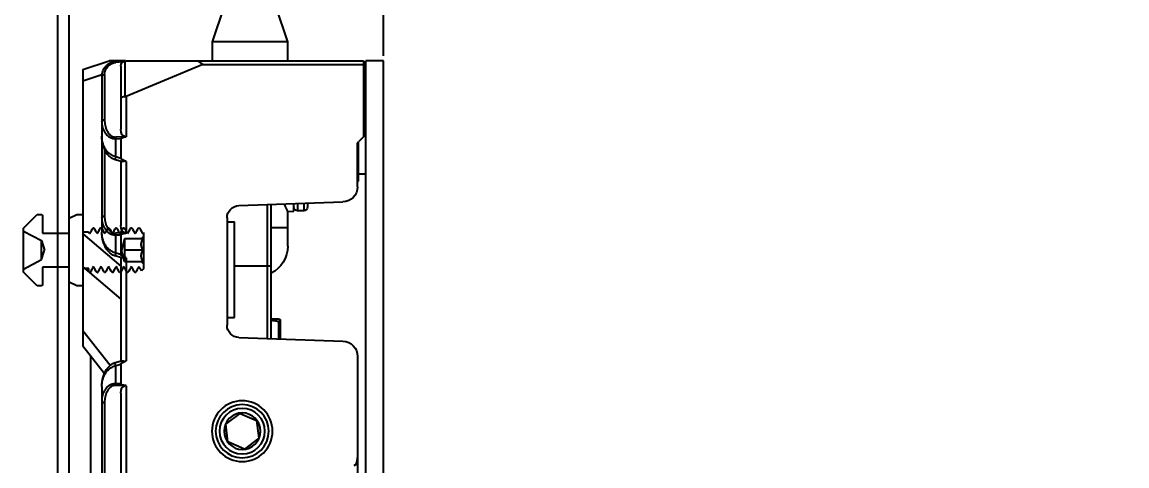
# Model space of a CAD drawing. Header units: millimetres. Extents: x 620 to 19791, y 2539 to 6969.
# Drawn here: x 18940.7 to 19086.3, y 5430.7 to 5489.1 of the extents above; entities that cross this region are included whole.
import ezdxf

# ---------------------------------------------------------------- set-up
doc = ezdxf.new("R2010")
doc.units = ezdxf.units.MM
doc.layers.add('02___PRT_ALL_AXES', color=7, linetype='Continuous')
doc.layers.add('1轮廓线', color=7, linetype='Continuous', lineweight=25)
doc.styles.get("Standard").update_dxf_attribs({"font": 'arial.ttf'})
doc.dimstyles.new('ISO-25', dxfattribs={"dimtxt": 15, "dimasz": 10, "dimexe": 1.25, "dimexo": 0.625, "dimtad": 1, "dimtxsty": 'Standard', "dimcen": 2.5, "dimadec": 0, "dimazin": 0, "dimtfac": 1, "dimtmove": 0, "dimatfit": 3, "dimfxl": 1, "dimarcsym": 0})

# ---------------------------------------------------------------- blocks, each defined once
blk = doc.blocks.new('ETYFHGJM')
at = {"color": 7, "linetype": 'Continuous'}
for p, q in [((11695.24, 4175.07), (11693.65, 4170.41)), ((11702.02, 4175.07), (11703.6, 4170.41)), ((11693.65, 4170.41), (11703.6, 4170.41)), ((11681.03, 3999.16), (11681.03, 4167.91)), ((11681.03, 4167.91), (11683.33, 4167.91)), ((11683.33, 3999.16), (11683.33, 4167.91)), ((11683.63, 4167.91), (11683.63, 4157.91)), ((11714.93, 4167.91), (11683.63, 4167.91)), ((11704.83, 4167.41), (11683.63, 4167.41)), ((11705.5, 4167.91), (11704.83, 4167.41)), ((11704.83, 4167.41), (11714.93, 4163.21)), ((11715, 4167.91), (11715.63, 4167.91)), ((11715.08, 4167.9), (11715.08, 4163.17)), ((11715.38, 4167.75), (11716.3, 4167.67)), ((11715.63, 4167.91), (11717.16, 4167.87)), ((11715.63, 4167.91), (11716.3, 4167.85)), ((11715.63, 4167.21), (11715.63, 4158.88)), ((11720.63, 4166.73), (11717.16, 4167.87)), ((11683.63, 4166.98), (11683.33, 4166.98)), ((11717.76, 4166.08), (11717.76, 4160.13)), ((11720.63, 4165.26), (11718.11, 4166.09)), ((11718.13, 4165.86), (11718.13, 4145.34)), ((11720.63, 4166.73), (11720.63, 4130.39)), ((11683.63, 4164.48), (11683.33, 4164.48)), ((11714.93, 4163.21), (11714.93, 4157.9)), ((11683.63, 4158.98), (11683.33, 4158.98)), ((11683.63, 4157.91), (11684.28, 4157.26)), ((11684.33, 4152.04), (11684.33, 4157.21)), ((11715.06, 4157.9), (11716.3, 4157.86)), ((11715.63, 4157.67), (11715.63, 4155.06)), ((11716.3, 4157.65), (11715.63, 4157.67)), ((11716.3, 4155.26), (11716.3, 4157.65)), ((11684.43, 4151.32), (11684.43, 4156.91)), ((11717.76, 4156.25), (11717.76, 4147.47)), ((11714.93, 4154.63), (11714.93, 4145.24)), ((11715.55, 4154.63), (11716.38, 4154.88)), ((11715.63, 4155.06), (11716.3, 4155.26)), ((11715.63, 4154.65), (11715.63, 4146.23)), ((11684.33, 4153.04), (11683.33, 4153.04)), ((11684.43, 4152.04), (11684.33, 4152.04)), ((11700.08, 4148.84), (11686.36, 4149.32)), ((11691.03, 4149.16), (11691.03, 4148.66)), ((11691.53, 4149.14), (11691.53, 4148.16)), ((11692.33, 4149.11), (11692.33, 4148.16)), ((11695.83, 4131.34), (11695.83, 4148.99)), ((11696.32, 4131.36), (11696.32, 4148.97)), ((11693.63, 4143.51), (11693.63, 4148.07)), ((11701.63, 4147.24), (11701.63, 4133.09)), ((11693.63, 4145.91), (11695.83, 4145.91)), ((11715.06, 4145.24), (11716.3, 4145.21)), ((11720.63, 4145.12), (11715.63, 4140.87)), ((11715.63, 4145.01), (11715.63, 4142.4)), ((11716.3, 4144.99), (11715.63, 4145.01)), ((11716.3, 4142.6), (11716.3, 4144.99)), ((11715.63, 4142.4), (11716.3, 4142.6)), ((11714.93, 4141.97), (11714.93, 4128.43)), ((11715.55, 4141.97), (11716.38, 4142.22)), ((11715.63, 4141.99), (11715.63, 4128.4)), ((11700.63, 4140.91), (11695.83, 4140.91)), ((11720.63, 4140.79), (11715.63, 4136.55)), ((11694.78, 4133.91), (11694.63, 4133.86)), ((11694.63, 4133.86), (11694.63, 4131.3)), ((11694.78, 4133.91), (11695.83, 4133.91)), ((11694.63, 4133.61), (11694.85, 4133.61)), ((11694.85, 4133.61), (11694.85, 4131.31)), ((11720.63, 4132.42), (11717.01, 4127.83)), ((11700.08, 4131.49), (11686.36, 4131.01)), ((11720.63, 4130.39), (11717.77, 4126.77)), ((11684.43, 4129.01), (11684.43, 4089.05)), ((11716.38, 4128.18), (11715.55, 4128.43)), ((11715.63, 4128), (11715.63, 4125.38)), ((11716.3, 4127.79), (11715.63, 4128)), ((11719.63, 4129.12), (11719.63, 3869.21)), ((11716.3, 4125.4), (11716.3, 4127.79)), ((11714.93, 4125.15), (11714.93, 4113.35)), ((11715.06, 4125.16), (11716.3, 4125.19)), ((11715.63, 4125.38), (11716.3, 4125.4)), ((11718.13, 4125.05), (11718.13, 3861.38)), ((11715.63, 4124.17), (11715.63, 4113.33)), ((11717.76, 4122.92), (11717.76, 4111.72)), ((11699.91, 4121.51), (11697.73, 4120.58)), ((11701.8, 4120.1), (11699.91, 4121.51)), ((11697.73, 4120.58), (11697.45, 4118.23)), ((11701.52, 4117.75), (11701.8, 4120.1)), ((11697.45, 4118.23), (11699.35, 4116.81)), ((11699.35, 4116.81), (11701.52, 4117.75))]:
    blk.add_line(p, q, dxfattribs=at)
for points in [[(11716.38, 4154.88), (11716.47, 4154.91), (11716.67, 4154.99), (11716.85, 4155.1), (11717.03, 4155.24), (11717.2, 4155.4), (11717.36, 4155.58), (11717.5, 4155.78), (11717.63, 4156), (11717.75, 4156.24), (11717.86, 4156.49), (11717.95, 4156.77), (11718.03, 4157.07), (11718.08, 4157.39), (11718.12, 4157.72), (11718.13, 4158)], [(11716.38, 4142.22), (11716.47, 4142.25), (11716.67, 4142.34), (11716.85, 4142.45), (11717.03, 4142.59), (11717.2, 4142.75), (11717.36, 4142.93), (11717.5, 4143.13), (11717.63, 4143.34), (11717.75, 4143.58), (11717.86, 4143.84), (11717.95, 4144.12), (11718.03, 4144.42), (11718.08, 4144.73), (11718.12, 4145.07), (11718.13, 4145.34)], [(11718.13, 4125.05), (11718.12, 4125.32), (11718.09, 4125.65), (11718.03, 4125.97), (11717.96, 4126.27), (11717.86, 4126.55), (11717.76, 4126.81), (11717.64, 4127.05), (11717.51, 4127.26), (11717.36, 4127.46), (11717.21, 4127.64), (11717.04, 4127.8), (11716.86, 4127.94), (11716.67, 4128.06), (11716.48, 4128.14), (11716.38, 4128.18)]]:
    blk.add_lwpolyline(points, dxfattribs=at)
for radius in [4, 3.5, 2.4]:
    blk.add_circle((11699.63, 4119.16), radius, dxfattribs=at)
for centre, radius, start, end in [((11714.93, 4167.21), 0.7, 0, 90), ((11716.13, 4165.86), 2, 0, 85), ((11716.16, 4166.08), 1.6, 0, 85), ((11683.93, 4156.91), 0.5, 0, 45), ((11686.43, 4151.32), 2, 180, 268), ((11691.53, 4148.66), 0.5, 180, 270), ((11692.33, 4148.66), 0.5, 270, 0), ((11700.03, 4147.24), 1.6, 0, 88), ((11697.63, 4143.51), 4, 180, 243.2273), ((11700.03, 4133.09), 1.6, 272, 0), ((11686.43, 4129.01), 2, 92, 180)]:
    blk.add_arc(centre, radius, start, end, dxfattribs=at)
for centre, major_axis, ratio, start_param, end_param in [((11714.93, 4164.3), (-0.27, 1.12), 0.575257, -3.540963, -3.320023), ((11714.93, 4159), (-0.12, 1.1), 0.625869, -3.120618, -1.741638), ((11711.04, 4157.78), (4.59, -0.12), 0.087128, 0.002222, 0.561803), ((11711.04, 4153.69), (4.59, 1.38), 0.083503, -0.58464, -0.025059), ((11714.93, 4146.34), (-0.12, 1.1), 0.625869, -3.120618, -1.741638), ((11711.04, 4145.13), (4.59, -0.12), 0.087128, 0.002222, 0.561803), ((11711.04, 4141.03), (4.59, 1.38), 0.083503, -0.58464, -0.025059), ((11711.04, 4129.36), (4.59, -1.38), 0.083503, 0.025059, 0.58464), ((11711.04, 4125.27), (4.59, 0.12), 0.087128, -0.561803, -0.002222), ((11714.93, 4124.06), (0.12, 1.1), 0.625869, -1.399955, -0.020975), ((11684.93, 4116.02), (0, -1.42), 0.352375, -1.570796, -0.030819)]:
    blk.add_ellipse(centre, major_axis=major_axis, ratio=ratio, start_param=start_param, end_param=end_param, dxfattribs=at)
for points, knots in [([(11716.3, 4167.85), (11716.3, 4167.85), (11716.3, 4167.85), (11716.3, 4167.85), (11716.3, 4167.85), (11716.3, 4167.85), (11716.31, 4167.84), (11716.31, 4167.82), (11716.31, 4167.8), (11716.31, 4167.78), (11716.3, 4167.75), (11716.3, 4167.71), (11716.3, 4167.68), (11716.3, 4167.67)], [0, 0, 0, 0, 0.007686, 0.013846, 0.021863, 0.043757, 0.073655, 0.157322, 0.271995, 0.415972, 0.58711, 0.782895, 1, 1, 1, 1]), ([(11718.13, 4165.86), (11718.13, 4165.87), (11718.13, 4165.88), (11718.12, 4165.91), (11718.1, 4165.94), (11718.07, 4165.98), (11718.02, 4166.01), (11717.97, 4166.04), (11717.9, 4166.06), (11717.83, 4166.07), (11717.79, 4166.08), (11717.76, 4166.08)], [0, 0, 0, 0, 0.043528, 0.088011, 0.182534, 0.288572, 0.408214, 0.541346, 0.68628, 0.840327, 1, 1, 1, 1]), ([(11715.08, 4163.17), (11715.12, 4163.17), (11715.19, 4163.16), (11715.3, 4163.14), (11715.39, 4163.12), (11715.46, 4163.1), (11715.51, 4163.08), (11715.54, 4163.07), (11715.57, 4163.05), (11715.59, 4163.04), (11715.61, 4163.02), (11715.62, 4163), (11715.63, 4162.99), (11715.63, 4162.97), (11715.63, 4162.97)], [0, 0, 0, 0, 0.188559, 0.364475, 0.523328, 0.661698, 0.722501, 0.777496, 0.826676, 0.870185, 0.908383, 0.941943, 0.971959, 1, 1, 1, 1]), ([(11717.76, 4160.13), (11717.76, 4160.01), (11717.75, 4159.77), (11717.7, 4159.42), (11717.63, 4159.13), (11717.55, 4158.9), (11717.47, 4158.73), (11717.39, 4158.57), (11717.26, 4158.37), (11717.09, 4158.18), (11716.88, 4158.02), (11716.74, 4157.95), (11716.61, 4157.9), (11716.51, 4157.88), (11716.41, 4157.87), (11716.34, 4157.86), (11716.3, 4157.86)], [0, 0, 0, 0, 0.120258, 0.240286, 0.360445, 0.420757, 0.481328, 0.54228, 0.60378, 0.729179, 0.793973, 0.860613, 0.894754, 0.929411, 0.964534, 1, 1, 1, 1]), ([(11718.13, 4159.91), (11718.13, 4159.79), (11718.11, 4159.54), (11718.04, 4159.17), (11717.92, 4158.81), (11717.77, 4158.52), (11717.62, 4158.31), (11717.49, 4158.16), (11717.34, 4158.02), (11717.17, 4157.89), (11716.98, 4157.79), (11716.77, 4157.71), (11716.54, 4157.66), (11716.38, 4157.65), (11716.3, 4157.65)], [0, 0, 0, 0, 0.116002, 0.231968, 0.348728, 0.467405, 0.528015, 0.589779, 0.653015, 0.718065, 0.785254, 0.854777, 0.926536, 1, 1, 1, 1]), ([(11718.13, 4159.91), (11718.13, 4159.92), (11718.13, 4159.93), (11718.12, 4159.96), (11718.1, 4160), (11718.07, 4160.03), (11718.02, 4160.06), (11717.97, 4160.09), (11717.9, 4160.11), (11717.83, 4160.12), (11717.79, 4160.13), (11717.76, 4160.13)], [0, 0, 0, 0, 0.043528, 0.088011, 0.182534, 0.288572, 0.408214, 0.541346, 0.68628, 0.840327, 1, 1, 1, 1]), ([(11715.06, 4157.9), (11715.04, 4157.89), (11714.99, 4157.89), (11714.95, 4157.89), (11714.93, 4157.9)], [0, 0, 0, 0, 0.497704, 1, 1, 1, 1]), ([(11716.3, 4155.26), (11716.38, 4155.28), (11716.54, 4155.33), (11716.77, 4155.44), (11716.97, 4155.57), (11717.22, 4155.76), (11717.48, 4156.04), (11717.72, 4156.41), (11717.91, 4156.79), (11718.03, 4157.19), (11718.11, 4157.59), (11718.13, 4157.86), (11718.13, 4158)], [0, 0, 0, 0, 0.071906, 0.142423, 0.211253, 0.278362, 0.407786, 0.532146, 0.652658, 0.770295, 0.885847, 1, 1, 1, 1]), ([(11716.3, 4157.65), (11716.3, 4157.69), (11716.3, 4157.76), (11716.3, 4157.83), (11716.3, 4157.86)], [0, 0, 0, 0, 0.520636, 1, 1, 1, 1]), ([(11714.93, 4154.63), (11714.94, 4154.63), (11714.97, 4154.64), (11715.02, 4154.66), (11715.07, 4154.67), (11715.11, 4154.67), (11715.16, 4154.67), (11715.21, 4154.66), (11715.25, 4154.66), (11715.3, 4154.65), (11715.36, 4154.64), (11715.41, 4154.63), (11715.44, 4154.62), (11715.47, 4154.62), (11715.5, 4154.62), (11715.53, 4154.62), (11715.54, 4154.62), (11715.55, 4154.63)], [0, 0, 0, 0, 0.076892, 0.153499, 0.229414, 0.304211, 0.377569, 0.449161, 0.518701, 0.585893, 0.711916, 0.77004, 0.824425, 0.874743, 0.920752, 0.962409, 1, 1, 1, 1]), ([(11716.3, 4155.26), (11716.31, 4155.23), (11716.32, 4155.19), (11716.34, 4155.12), (11716.36, 4155.05), (11716.37, 4155), (11716.38, 4154.97), (11716.38, 4154.94), (11716.38, 4154.93), (11716.38, 4154.91), (11716.39, 4154.9), (11716.39, 4154.89), (11716.39, 4154.89), (11716.39, 4154.88), (11716.39, 4154.88), (11716.38, 4154.88), (11716.38, 4154.88), (11716.38, 4154.88), (11716.38, 4154.88)], [0, 0, 0, 0, 0.194088, 0.380071, 0.551081, 0.700838, 0.766001, 0.82389, 0.873985, 0.91588, 0.933648, 0.949261, 0.96271, 0.974004, 0.983178, 0.990338, 0.995744, 1, 1, 1, 1]), ([(11717.76, 4147.47), (11717.76, 4147.35), (11717.75, 4147.11), (11717.7, 4146.76), (11717.63, 4146.47), (11717.55, 4146.24), (11717.47, 4146.08), (11717.39, 4145.92), (11717.26, 4145.71), (11717.09, 4145.52), (11716.88, 4145.37), (11716.74, 4145.29), (11716.61, 4145.25), (11716.51, 4145.22), (11716.41, 4145.21), (11716.34, 4145.21), (11716.3, 4145.21)], [0, 0, 0, 0, 0.120258, 0.240286, 0.360445, 0.420757, 0.481328, 0.54228, 0.60378, 0.729179, 0.793973, 0.860613, 0.894754, 0.929411, 0.964534, 1, 1, 1, 1]), ([(11718.13, 4147.26), (11718.13, 4147.13), (11718.11, 4146.88), (11718.04, 4146.51), (11717.92, 4146.15), (11717.77, 4145.86), (11717.62, 4145.65), (11717.49, 4145.5), (11717.34, 4145.36), (11717.17, 4145.23), (11716.98, 4145.13), (11716.77, 4145.05), (11716.54, 4145), (11716.38, 4144.99), (11716.3, 4144.99)], [0, 0, 0, 0, 0.116002, 0.231968, 0.348728, 0.467405, 0.528015, 0.589779, 0.653015, 0.718065, 0.785254, 0.854777, 0.926536, 1, 1, 1, 1]), ([(11718.13, 4147.26), (11718.13, 4147.27), (11718.13, 4147.28), (11718.12, 4147.31), (11718.1, 4147.34), (11718.07, 4147.37), (11718.02, 4147.41), (11717.97, 4147.43), (11717.9, 4147.45), (11717.83, 4147.47), (11717.79, 4147.47), (11717.76, 4147.47)], [0, 0, 0, 0, 0.043528, 0.088011, 0.182534, 0.288572, 0.408214, 0.541346, 0.68628, 0.840327, 1, 1, 1, 1]), ([(11715.06, 4145.24), (11715.04, 4145.24), (11714.99, 4145.23), (11714.95, 4145.24), (11714.93, 4145.24)], [0, 0, 0, 0, 0.497711, 1, 1, 1, 1]), ([(11716.3, 4142.6), (11716.38, 4142.62), (11716.54, 4142.67), (11716.77, 4142.78), (11716.97, 4142.91), (11717.22, 4143.11), (11717.48, 4143.38), (11717.72, 4143.75), (11717.91, 4144.14), (11718.03, 4144.54), (11718.11, 4144.94), (11718.13, 4145.21), (11718.13, 4145.34)], [0, 0, 0, 0, 0.071906, 0.142423, 0.211253, 0.278362, 0.407786, 0.532146, 0.652658, 0.770295, 0.885847, 1, 1, 1, 1]), ([(11716.3, 4144.99), (11716.3, 4145.03), (11716.3, 4145.1), (11716.3, 4145.17), (11716.3, 4145.21)], [0, 0, 0, 0, 0.520636, 1, 1, 1, 1]), ([(11716.3, 4142.6), (11716.31, 4142.58), (11716.32, 4142.53), (11716.34, 4142.46), (11716.36, 4142.4), (11716.37, 4142.35), (11716.38, 4142.31), (11716.38, 4142.29), (11716.38, 4142.27), (11716.38, 4142.25), (11716.39, 4142.24), (11716.39, 4142.24), (11716.39, 4142.23), (11716.39, 4142.23), (11716.39, 4142.23), (11716.38, 4142.22), (11716.38, 4142.22), (11716.38, 4142.22), (11716.38, 4142.22)], [0, 0, 0, 0, 0.194088, 0.380071, 0.551081, 0.700838, 0.766001, 0.82389, 0.873985, 0.91588, 0.933648, 0.949261, 0.96271, 0.974004, 0.983178, 0.990338, 0.995744, 1, 1, 1, 1]), ([(11714.93, 4141.97), (11714.94, 4141.98), (11714.97, 4141.99), (11715.02, 4142), (11715.07, 4142.01), (11715.11, 4142.01), (11715.16, 4142.01), (11715.21, 4142.01), (11715.25, 4142), (11715.3, 4141.99), (11715.36, 4141.98), (11715.41, 4141.97), (11715.44, 4141.97), (11715.47, 4141.96), (11715.5, 4141.96), (11715.53, 4141.97), (11715.54, 4141.97), (11715.55, 4141.97)], [0, 0, 0, 0, 0.076892, 0.153499, 0.229414, 0.304211, 0.377569, 0.449161, 0.518701, 0.585893, 0.711916, 0.77004, 0.824425, 0.874743, 0.920752, 0.962409, 1, 1, 1, 1]), ([(11695.83, 4133.77), (11695.66, 4133.75), (11695.34, 4133.71), (11695.01, 4133.65), (11694.85, 4133.61)], [0, 0, 0, 0, 0.499627, 1, 1, 1, 1]), ([(11715.55, 4128.43), (11715.54, 4128.43), (11715.53, 4128.43), (11715.5, 4128.43), (11715.47, 4128.43), (11715.44, 4128.43), (11715.41, 4128.42), (11715.36, 4128.41), (11715.3, 4128.4), (11715.25, 4128.39), (11715.21, 4128.39), (11715.16, 4128.38), (11715.11, 4128.38), (11715.07, 4128.39), (11715.02, 4128.39), (11714.97, 4128.41), (11714.94, 4128.42), (11714.93, 4128.43)], [0, 0, 0, 0, 0.037591, 0.079248, 0.125257, 0.175575, 0.22996, 0.288084, 0.414107, 0.481299, 0.550839, 0.622431, 0.695789, 0.770586, 0.846501, 0.923108, 1, 1, 1, 1]), ([(11716.3, 4127.79), (11716.31, 4127.82), (11716.32, 4127.87), (11716.34, 4127.94), (11716.36, 4128), (11716.37, 4128.05), (11716.38, 4128.08), (11716.38, 4128.11), (11716.38, 4128.13), (11716.38, 4128.14), (11716.39, 4128.15), (11716.39, 4128.16), (11716.39, 4128.16), (11716.39, 4128.17), (11716.39, 4128.17), (11716.38, 4128.17), (11716.38, 4128.18), (11716.38, 4128.18), (11716.38, 4128.18)], [0, 0, 0, 0, 0.194087, 0.380069, 0.55108, 0.700836, 0.765999, 0.823888, 0.873984, 0.915878, 0.933647, 0.94926, 0.962709, 0.974003, 0.983177, 0.990338, 0.995744, 1, 1, 1, 1]), ([(11718.13, 4125.05), (11718.13, 4125.19), (11718.11, 4125.46), (11718.03, 4125.86), (11717.91, 4126.26), (11717.72, 4126.64), (11717.48, 4127.01), (11717.22, 4127.29), (11716.97, 4127.48), (11716.77, 4127.61), (11716.54, 4127.72), (11716.38, 4127.77), (11716.3, 4127.79)], [0, 0, 0, 0, 0.114157, 0.229711, 0.347349, 0.467857, 0.592213, 0.721633, 0.78874, 0.857568, 0.928087, 1, 1, 1, 1]), ([(11714.93, 4125.15), (11714.95, 4125.16), (11714.99, 4125.16), (11715.04, 4125.16), (11715.06, 4125.16)], [0, 0, 0, 0, 0.502289, 1, 1, 1, 1]), ([(11716.3, 4125.4), (11716.3, 4125.36), (11716.3, 4125.29), (11716.3, 4125.22), (11716.3, 4125.19)], [0, 0, 0, 0, 0.520636, 1, 1, 1, 1]), ([(11716.3, 4125.4), (11716.38, 4125.4), (11716.54, 4125.39), (11716.77, 4125.35), (11716.98, 4125.27), (11717.17, 4125.16), (11717.34, 4125.04), (11717.49, 4124.9), (11717.62, 4124.74), (11717.77, 4124.53), (11717.92, 4124.25), (11718.04, 4123.88), (11718.11, 4123.51), (11718.13, 4123.26), (11718.13, 4123.14)], [0, 0, 0, 0, 0.073456, 0.145212, 0.214736, 0.281927, 0.34698, 0.410217, 0.471982, 0.532592, 0.651272, 0.768029, 0.883995, 1, 1, 1, 1]), ([(11716.3, 4125.19), (11716.34, 4125.19), (11716.41, 4125.19), (11716.51, 4125.17), (11716.61, 4125.15), (11716.74, 4125.1), (11716.88, 4125.03), (11717.09, 4124.87), (11717.26, 4124.68), (11717.39, 4124.48), (11717.5, 4124.26), (11717.61, 4123.98), (11717.7, 4123.64), (11717.75, 4123.28), (11717.76, 4123.04), (11717.76, 4122.92)], [0, 0, 0, 0, 0.035465, 0.070586, 0.105244, 0.139388, 0.206036, 0.270837, 0.39625, 0.457756, 0.518712, 0.639533, 0.759696, 0.879732, 1, 1, 1, 1]), ([(11718.13, 4123.14), (11718.13, 4123.13), (11718.13, 4123.12), (11718.12, 4123.09), (11718.1, 4123.06), (11718.07, 4123.02), (11718.02, 4122.99), (11717.97, 4122.96), (11717.9, 4122.94), (11717.83, 4122.93), (11717.79, 4122.92), (11717.76, 4122.92)], [0, 0, 0, 0, 0.043528, 0.088011, 0.182534, 0.288572, 0.408214, 0.541346, 0.68628, 0.840327, 1, 1, 1, 1])]:
    blk.add_open_spline(points, degree=3, knots=knots, dxfattribs=at)
at = {"layer": '02___PRT_ALL_AXES', "color": 7, "linetype": 'Continuous'}
for p, q in [((11693.65, 4170.41), (11693.65, 4167.91)), ((11703.6, 4170.41), (11703.6, 4167.91)), ((11692.83, 4148.11), (11692.83, 4149.09)), ((11691.53, 4148.16), (11692.33, 4148.16)), ((11693.63, 4148.07), (11692.83, 4148.11)), ((11701.63, 4146.72), (11700.63, 4146.69)), ((11700.63, 4134.13), (11700.63, 4146.69)), ((11701.63, 4134.11), (11700.63, 4134.13))]:
    blk.add_line(p, q, dxfattribs=at)
blk.add_circle((11699.63, 4119.16), 3, dxfattribs=at)
blk.add_open_spline([(11693.63, 4148.07), (11693.63, 4148.07), (11693.63, 4148.07), (11693.63, 4148.07), (11693.63, 4148.07), (11693.63, 4148.07), (11693.63, 4148.07), (11693.63, 4148.08), (11693.63, 4148.08), (11693.63, 4148.08), (11693.63, 4148.08), (11693.64, 4148.09), (11693.64, 4148.1), (11693.65, 4148.11), (11693.65, 4148.12), (11693.66, 4148.14), (11693.67, 4148.16), (11693.68, 4148.18), (11693.7, 4148.22), (11693.72, 4148.27), (11693.75, 4148.33), (11693.78, 4148.4), (11693.81, 4148.47), (11693.85, 4148.55), (11693.9, 4148.67), (11693.96, 4148.84), (11694.01, 4148.97), (11694.03, 4149.05)], degree=3, knots=[0, 0, 0, 0, 0.000069, 0.000275, 0.000617, 0.001097, 0.002467, 0.004383, 0.006844, 0.009849, 0.013399, 0.017491, 0.027298, 0.03925, 0.053327, 0.069509, 0.087773, 0.108089, 0.154752, 0.209239, 0.271253, 0.340486, 0.416616, 0.499313, 0.588251, 0.78355, 1, 1, 1, 1], dxfattribs=at)
blk = doc.blocks.new('*U124')
blk.add_blockref('ETYFHGJM', (-11700.83, -4002.91))
blk = doc.blocks.new('*U125')
at = {"color": 0, "linetype": 'ByBlock', "lineweight": -2, "transparency": 16777216}
blk.add_blockref('*U124', (0, 1350), dxfattribs=at)
blk = doc.blocks.new('etdyf')
at = {"color": 114, "linetype": 'Continuous', "true_color": 0x139b48}
for p, q in [((4442.06, 3219.21), (5101.06, 3219.21)), ((4442.06, 3217.71), (5101.06, 3217.71))]:
    blk.add_line(p, q, dxfattribs=at)
blk = doc.blocks.new('RYFHVN')
at = {"layer": '1轮廓线', "linetype": 'Continuous', "lineweight": 25}
for p, q in [((8625.61, 3202.29), (8625.61, 3199.79)), ((8617.81, 3200.29), (8619.61, 3202.09)), ((8619.61, 3202.09), (8620.21, 3202.09)), ((8620.21, 3202.09), (8620.31, 3201.99)), ((8620.31, 3201.99), (8620.31, 3199.64)), ((8623.81, 3201.59), (8624.81, 3202.09)), ((8623.81, 3199.64), (8623.81, 3201.59)), ((8624.81, 3202.09), (8625.51, 3202.09)), ((8625.51, 3202.09), (8625.61, 3201.99)), ((8617.81, 3199.89), (8617.81, 3200.29)), ((8617.81, 3198.28), (8617.81, 3199.89)), ((8620.31, 3199.64), (8623.81, 3199.64)), ((8625.61, 3199.79), (8626.38, 3199.79)), ((8626.38, 3199.79), (8626.38, 3199.79)), ((8626.51, 3199.56), (8626.51, 3199.56)), ((8626.96, 3200.34), (8626.96, 3200.34)), ((8626.96, 3200.34), (8627.06, 3200.34)), ((8627.06, 3200.34), (8627.06, 3200.34)), ((8627.51, 3199.56), (8627.51, 3199.56)), ((8627.96, 3200.34), (8627.96, 3200.34)), ((8627.96, 3200.34), (8628.06, 3200.34)), ((8628.06, 3200.34), (8628.06, 3200.34)), ((8628.51, 3199.56), (8628.51, 3199.56)), ((8628.96, 3200.34), (8628.96, 3200.34)), ((8628.96, 3200.34), (8629.06, 3200.34)), ((8629.06, 3200.34), (8629.06, 3200.34)), ((8629.51, 3199.56), (8629.51, 3199.56)), ((8629.96, 3200.34), (8629.96, 3200.34)), ((8629.96, 3200.34), (8630.06, 3200.34)), ((8630.06, 3200.34), (8630.06, 3200.34)), ((8630.51, 3199.56), (8630.51, 3199.56)), ((8630.96, 3200.34), (8630.96, 3200.34)), ((8630.96, 3200.34), (8631.06, 3200.34)), ((8631.06, 3200.34), (8631.06, 3200.34)), ((8631.51, 3199.56), (8631.51, 3199.56)), ((8631.96, 3200.34), (8631.96, 3200.34)), ((8631.96, 3200.34), (8632.06, 3200.34)), ((8632.06, 3200.34), (8632.06, 3200.34)), ((8632.51, 3199.56), (8632.51, 3199.56)), ((8632.96, 3200.34), (8632.96, 3200.34)), ((8632.96, 3200.34), (8633.06, 3200.34)), ((8633.06, 3200.34), (8633.06, 3200.34)), ((8633.51, 3199.56), (8633.51, 3199.56)), ((8633.61, 3199.73), (8633.61, 3199.73)), ((8633.61, 3199.73), (8633.61, 3199.19)), ((8617.81, 3196.79), (8617.81, 3197.99)), ((8620.17, 3196.14), (8620.17, 3198.64)), ((8633.31, 3198.89), (8631.11, 3198.89)), ((8631.11, 3198.89), (8631.11, 3195.89)), ((8633.61, 3199.19), (8633.31, 3198.89)), ((8633.61, 3199.19), (8633.61, 3195.59)), ((8617.81, 3194.89), (8617.81, 3196.5)), ((8633.55, 3197.39), (8631.11, 3197.39)), ((8617.81, 3194.49), (8617.81, 3194.89)), ((8620.31, 3195.14), (8620.31, 3192.79)), ((8623.81, 3195.14), (8620.31, 3195.14)), ((8623.81, 3193.19), (8623.81, 3195.14)), ((8626.41, 3194.99), (8625.61, 3194.99)), ((8625.61, 3194.99), (8625.61, 3192.79)), ((8626.41, 3194.59), (8626.41, 3194.99)), ((8627.01, 3195.22), (8627.01, 3195.22)), ((8628.01, 3195.22), (8628.01, 3195.22)), ((8629.01, 3195.22), (8629.01, 3195.22)), ((8630.01, 3195.22), (8630.01, 3195.22)), ((8631.01, 3195.22), (8631.01, 3195.22)), ((8631.11, 3195.89), (8633.31, 3195.89)), ((8632.01, 3195.22), (8632.01, 3195.22)), ((8633.01, 3195.22), (8633.01, 3195.22)), ((8633.31, 3195.89), (8633.61, 3195.59)), ((8633.61, 3194.94), (8633.33, 3194.66)), ((8633.61, 3195.59), (8633.61, 3194.94)), ((8619.61, 3192.69), (8617.81, 3194.49)), ((8626.56, 3194.44), (8626.41, 3194.59)), ((8626.56, 3194.44), (8626.56, 3194.44)), ((8627.46, 3194.44), (8627.46, 3194.44)), ((8627.56, 3194.44), (8627.46, 3194.44)), ((8627.56, 3194.44), (8627.56, 3194.44)), ((8628.46, 3194.44), (8628.46, 3194.44)), ((8628.56, 3194.44), (8628.46, 3194.44)), ((8628.56, 3194.44), (8628.56, 3194.44)), ((8629.46, 3194.44), (8629.46, 3194.44)), ((8629.56, 3194.44), (8629.46, 3194.44)), ((8629.56, 3194.44), (8629.56, 3194.44)), ((8630.46, 3194.44), (8630.46, 3194.44)), ((8630.56, 3194.44), (8630.46, 3194.44)), ((8630.56, 3194.44), (8630.56, 3194.44)), ((8631.46, 3194.44), (8631.46, 3194.44)), ((8631.56, 3194.44), (8631.46, 3194.44)), ((8631.56, 3194.44), (8631.56, 3194.44)), ((8632.46, 3194.44), (8632.46, 3194.44)), ((8632.56, 3194.44), (8632.46, 3194.44)), ((8632.56, 3194.44), (8632.56, 3194.44)), ((8633.33, 3194.66), (8633.33, 3194.66)), ((8620.21, 3192.69), (8619.61, 3192.69)), ((8620.31, 3192.79), (8620.21, 3192.69)), ((8624.81, 3192.69), (8623.81, 3193.19)), ((8625.51, 3192.69), (8624.81, 3192.69)), ((8625.61, 3192.79), (8625.51, 3192.69))]:
    blk.add_line(p, q, dxfattribs=at)
at = {"layer": '1轮廓线'}
for p, q in [((8617.81, 3199.89), (8620.17, 3198.64)), ((8620.17, 3198.64), (8620.58, 3197.39)), ((8631.11, 3198.89), (8630.71, 3197.39)), ((8620.17, 3196.14), (8620.58, 3197.39)), ((8631.11, 3195.89), (8630.71, 3197.39)), ((8617.81, 3194.89), (8620.17, 3196.14))]:
    blk.add_line(p, q, dxfattribs=at)
at = {"layer": '1轮廓线', "linetype": 'Continuous', "lineweight": 25}
for points, degree in [([(8626.38, 3199.79), (8626.42, 3199.71), (8626.47, 3199.64), (8626.51, 3199.56)], 3), ([(8626.51, 3199.56), (8626.66, 3199.82), (8626.81, 3200.08), (8626.96, 3200.34)], 3), ([(8626.84, 3200.13), (8626.68, 3199.85), (8626.51, 3199.56)], 2), ([(8627.06, 3200.34), (8627.21, 3200.08), (8627.36, 3199.82), (8627.51, 3199.56)], 3), ([(8627.51, 3199.56), (8627.66, 3199.82), (8627.81, 3200.08), (8627.96, 3200.34)], 3), ([(8627.94, 3200.3), (8627.95, 3200.33), (8627.95, 3200.34), (8627.96, 3200.34)], 3), ([(8628.06, 3200.34), (8628.21, 3200.08), (8628.36, 3199.82), (8628.51, 3199.56)], 3), ([(8628.51, 3199.56), (8628.66, 3199.82), (8628.81, 3200.08), (8628.96, 3200.34)], 3), ([(8628.94, 3200.3), (8628.94, 3200.33), (8628.95, 3200.34), (8628.96, 3200.34)], 3), ([(8629.06, 3200.34), (8629.21, 3200.08), (8629.36, 3199.82), (8629.51, 3199.56)], 3), ([(8629.51, 3199.56), (8629.66, 3199.82), (8629.81, 3200.08), (8629.96, 3200.34)], 3), ([(8629.94, 3200.3), (8629.95, 3200.33), (8629.95, 3200.34), (8629.96, 3200.34)], 3), ([(8630.06, 3200.34), (8630.21, 3200.08), (8630.36, 3199.82), (8630.51, 3199.56)], 3), ([(8630.51, 3199.56), (8630.66, 3199.82), (8630.81, 3200.08), (8630.96, 3200.34)], 3), ([(8630.94, 3200.3), (8630.72, 3199.93), (8630.51, 3199.57)], 2), ([(8630.93, 3200.29), (8630.94, 3200.32), (8630.95, 3200.34), (8630.96, 3200.34)], 3), ([(8631.06, 3200.34), (8631.21, 3200.08), (8631.36, 3199.82), (8631.51, 3199.56)], 3), ([(8631.51, 3199.56), (8631.66, 3199.82), (8631.81, 3200.08), (8631.96, 3200.34)], 3), ([(8631.94, 3200.3), (8631.95, 3200.33), (8631.95, 3200.34), (8631.96, 3200.34)], 3), ([(8632.06, 3200.34), (8632.21, 3200.08), (8632.36, 3199.82), (8632.51, 3199.56)], 3), ([(8632.51, 3199.56), (8632.66, 3199.82), (8632.81, 3200.08), (8632.96, 3200.34)], 3), ([(8633.06, 3200.34), (8633.21, 3200.08), (8633.36, 3199.82), (8633.51, 3199.56)], 3), ([(8633.51, 3199.56), (8633.55, 3199.62), (8633.58, 3199.68), (8633.61, 3199.73)], 3), ([(8627.01, 3195.22), (8626.86, 3194.96), (8626.71, 3194.7), (8626.56, 3194.44)], 3), ([(8627.46, 3194.44), (8627.31, 3194.7), (8627.16, 3194.96), (8627.01, 3195.22)], 3), ([(8628.01, 3195.22), (8627.86, 3194.96), (8627.71, 3194.7), (8627.56, 3194.44)], 3), ([(8628.46, 3194.44), (8628.31, 3194.7), (8628.16, 3194.96), (8628.01, 3195.22)], 3), ([(8629.01, 3195.22), (8628.86, 3194.96), (8628.71, 3194.7), (8628.56, 3194.44)], 3), ([(8629.46, 3194.44), (8629.31, 3194.7), (8629.16, 3194.96), (8629.01, 3195.22)], 3), ([(8630.01, 3195.22), (8629.86, 3194.96), (8629.71, 3194.7), (8629.56, 3194.44)], 3), ([(8629.58, 3194.47), (8629.8, 3194.84), (8630.02, 3195.21)], 2), ([(8630.46, 3194.44), (8630.31, 3194.7), (8630.16, 3194.96), (8630.01, 3195.22)], 3), ([(8631.01, 3195.22), (8630.86, 3194.96), (8630.71, 3194.7), (8630.56, 3194.44)], 3), ([(8631.46, 3194.44), (8631.31, 3194.7), (8631.16, 3194.96), (8631.01, 3195.22)], 3), ([(8632.01, 3195.22), (8631.86, 3194.96), (8631.71, 3194.7), (8631.56, 3194.44)], 3), ([(8632.46, 3194.44), (8632.31, 3194.7), (8632.16, 3194.96), (8632.01, 3195.22)], 3), ([(8633.01, 3195.22), (8632.86, 3194.96), (8632.71, 3194.7), (8632.56, 3194.44)], 3), ([(8633.33, 3194.66), (8633.23, 3194.85), (8633.12, 3195.03), (8633.01, 3195.22)], 3), ([(8633.31, 3195.89), (8633.31, 3195.89), (8633.43, 3195.89), (8633.55, 3195.89)], 2), ([(8627.56, 3194.44), (8627.57, 3194.44), (8627.58, 3194.45), (8627.59, 3194.48)], 3), ([(8628.59, 3194.48), (8628.58, 3194.45), (8628.57, 3194.44), (8628.56, 3194.44)], 3)]:
    blk.add_open_spline(points, degree=degree, dxfattribs=at)
for points, degree, knots in [([(8617.81, 3197.99), (8617.81, 3197.99), (8617.81, 3198.01), (8617.81, 3198.04), (8617.81, 3198.11), (8617.81, 3198.16), (8617.81, 3198.21), (8617.81, 3198.28)], 2, [0, 0, 0, 0.25, 0.25, 0.5, 0.75, 0.75, 1, 1, 1]), ([(8633.61, 3198.89), (8633.43, 3198.89), (8633.31, 3198.89), (8633.31, 3198.89)], 2, [0, 0, 0, 0.500069, 1, 1, 1]), ([(8633.55, 3197.39), (8633.43, 3197.6), (8633.37, 3197.78), (8633.31, 3197.96), (8633.31, 3198.32), (8633.43, 3198.68), (8633.55, 3198.89)], 2, [0, 0, 0, 0.25, 0.25, 0.5, 0.75, 1, 1, 1]), ([(8617.81, 3196.5), (8617.81, 3196.56), (8617.81, 3196.62), (8617.81, 3196.67), (8617.81, 3196.74), (8617.81, 3196.76), (8617.81, 3196.79), (8617.81, 3196.79)], 2, [0, 0, 0, 0.250039, 0.250039, 0.500079, 0.750118, 0.750118, 1, 1, 1]), ([(8633.55, 3195.89), (8633.43, 3196.1), (8633.37, 3196.28), (8633.31, 3196.46), (8633.31, 3196.82), (8633.43, 3197.18), (8633.55, 3197.39)], 2, [0, 0, 0, 0.25, 0.25, 0.5, 0.75, 1, 1, 1]), ([(8629.59, 3194.48), (8629.59, 3194.47), (8629.59, 3194.47), (8629.58, 3194.45), (8629.57, 3194.44), (8629.56, 3194.44)], 3, [0, 0, 0, 0, 0.097677, 0.097677, 1, 1, 1, 1]), ([(8632.56, 3194.44), (8632.57, 3194.44), (8632.58, 3194.45), (8632.59, 3194.48), (8632.59, 3194.48), (8632.59, 3194.48)], 3, [0, 0, 0, 0, 0.90212, 0.90212, 1, 1, 1, 1])]:
    blk.add_open_spline(points, degree=degree, knots=knots, dxfattribs=at)
blk = doc.blocks.new('*D128')
at = {"color": 0, "lineweight": -2, "transparency": 16777216}
for p, q in [((18921.9, 5451.49), (18921.9, 5680.1)), ((18988.3, 5484.61), (18988.3, 5680.1)), ((18978.3, 5678.85), (18931.9, 5678.85))]:
    blk.add_line(p, q, dxfattribs=at)
at = {"color": 0, "transparency": 16777216}
for points in [[(18931.9, 5680.51), (18931.9, 5677.18), (18921.9, 5678.85)], [(18978.3, 5680.51), (18978.3, 5677.18), (18988.3, 5678.85)]]:
    blk.add_solid(points, dxfattribs=at)
at = {"layer": 'Defpoints', "color": 0, "transparency": 16777216}
for p in [(18921.9, 5678.85), (18988.3, 5483.99), (18921.9, 5450.86)]:
    blk.add_point(p, dxfattribs=at)
at = {"color": 0, "transparency": 16777216, "insert": (18955.1, 5702.78), "char_height": 36, "attachment_point": 5}
blk.add_mtext('66,4 [2 5/8"]', dxfattribs=at)

msp = doc.modelspace()

# ---------------------------------------------------------------- block references
at = {"rotation": 90}
msp.add_blockref('etdyf', (22164.61336, 389.80805), dxfattribs=at)
at = {"xscale": -1}
msp.add_blockref('*U125', (18968.50428, 3968.98875), dxfattribs=at)
msp.add_blockref('RYFHVN', (10323.09129, 2261.67359))

# ---------------------------------------------------------------- dimensions: what is measured, and where the dimension line sits
dim = msp.add_linear_dim(base=(18921.90428, 5678.84717), p1=(18988.30428, 5483.98875), p2=(18921.90428, 5450.86341), dimstyle='ISO-25', override={"dimtxt": 36})
dim.commit()
dim.dimension.update_dxf_attribs({"geometry": '*D128', "text_midpoint": (18955.10428, 5678.84717), "dimtype": 160})

doc.saveas('drawing.dxf')
